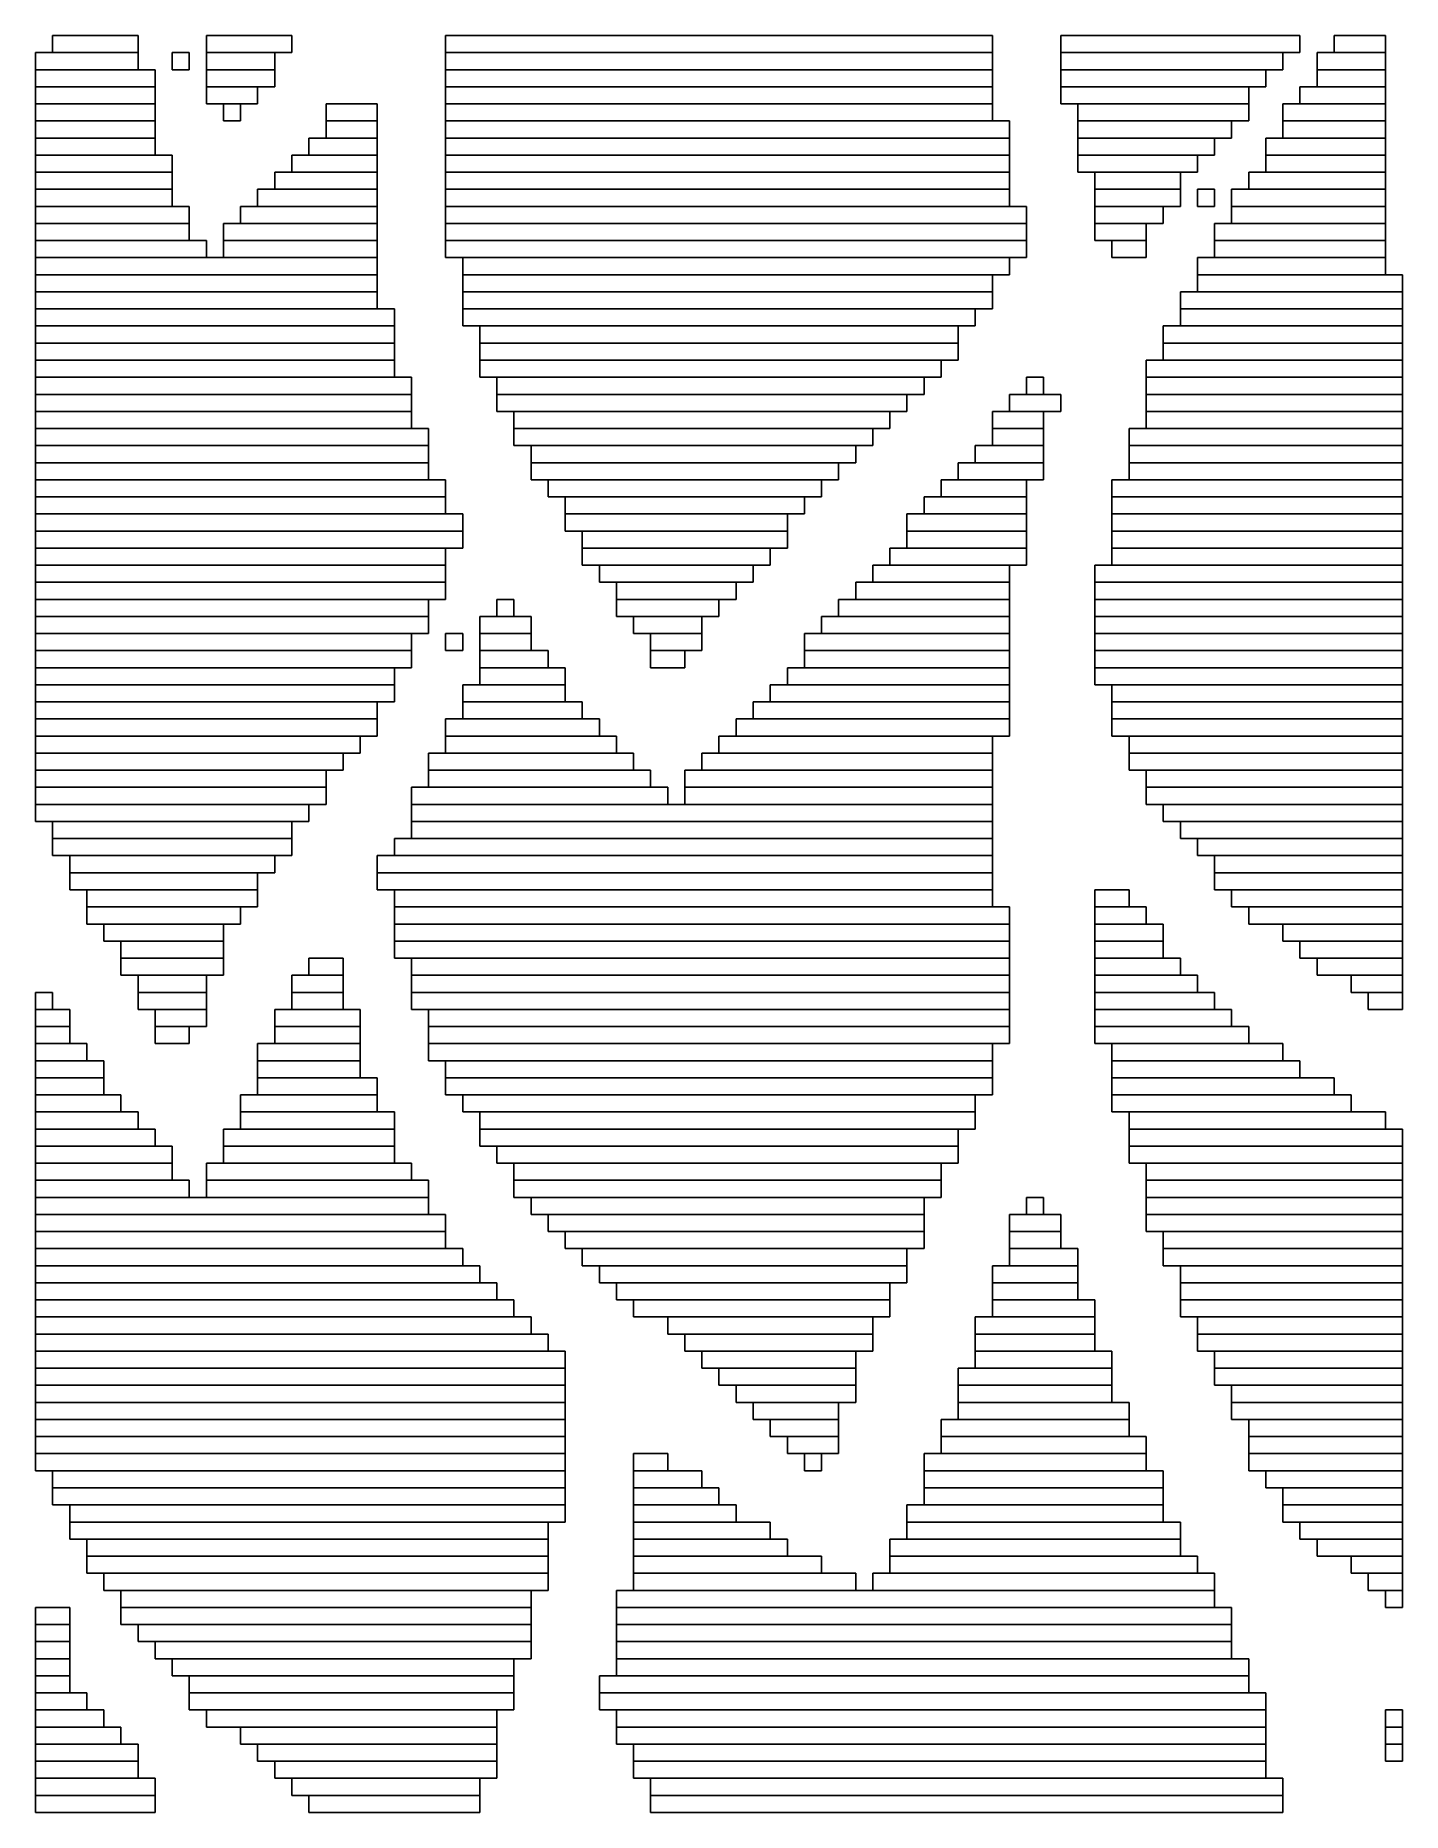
# Model space of a CAD drawing. Extents: x 472 to 552, y 460 to 564.
import ezdxf

# ---------------------------------------------------------------- set-up
doc = ezdxf.new("R2010")
doc.units = 0

msp = doc.modelspace()

# ---------------------------------------------------------------- linework, layer by layer
for p, q in [((473, 564), (478, 564)), ((473, 563), (473, 564)), ((478, 564), (478, 563)), ((482, 564), (487, 564)), ((482, 563), (482, 564)), ((487, 564), (487, 563)), ((496, 564), (528, 564)), ((496, 563), (496, 564)), ((528, 564), (528, 563)), ((532, 564), (546, 564)), ((532, 563), (532, 564)), ((546, 564), (546, 563)), ((548, 564), (551, 564)), ((548, 563), (548, 564)), ((551, 564), (551, 563)), ((472, 563), (478, 563)), ((472, 562), (472, 563)), ((478, 563), (473, 563)), ((478, 563), (478, 562)), ((480, 563), (481, 563)), ((480, 562), (480, 563)), ((481, 563), (481, 562)), ((487, 563), (482, 563)), ((482, 563), (486, 563)), ((482, 562), (482, 563)), ((486, 563), (486, 562)), ((528, 563), (496, 563)), ((496, 563), (528, 563)), ((496, 562), (496, 563)), ((528, 563), (528, 562)), ((546, 563), (532, 563)), ((532, 563), (545, 563)), ((532, 562), (532, 563)), ((545, 563), (545, 562)), ((547, 563), (551, 563)), ((547, 562), (547, 563)), ((551, 563), (548, 563)), ((551, 563), (551, 562)), ((478, 562), (472, 562)), ((472, 562), (479, 562)), ((472, 561), (472, 562)), ((479, 562), (479, 561)), ((481, 562), (480, 562)), ((486, 562), (482, 562)), ((482, 562), (486, 562)), ((482, 561), (482, 562)), ((486, 562), (486, 561)), ((528, 562), (496, 562)), ((496, 562), (528, 562)), ((496, 561), (496, 562)), ((528, 562), (528, 561)), ((545, 562), (532, 562)), ((532, 562), (544, 562)), ((532, 561), (532, 562)), ((544, 562), (544, 561)), ((551, 562), (547, 562)), ((547, 562), (551, 562)), ((547, 561), (547, 562)), ((551, 562), (551, 561)), ((479, 561), (472, 561)), ((472, 561), (479, 561)), ((472, 560), (472, 561)), ((479, 561), (479, 560)), ((486, 561), (482, 561)), ((482, 561), (485, 561)), ((482, 560), (482, 561)), ((485, 561), (485, 560)), ((528, 561), (496, 561)), ((496, 561), (528, 561)), ((496, 560), (496, 561)), ((528, 561), (528, 560)), ((544, 561), (532, 561)), ((532, 561), (543, 561)), ((532, 560), (532, 561)), ((543, 561), (543, 560)), ((546, 561), (551, 561)), ((546, 560), (546, 561)), ((551, 561), (547, 561)), ((551, 561), (551, 560)), ((479, 560), (472, 560)), ((472, 560), (479, 560)), ((472, 559), (472, 560)), ((479, 560), (479, 559)), ((485, 560), (482, 560)), ((483, 560), (484, 560)), ((483, 559), (483, 560)), ((484, 560), (484, 559)), ((489, 560), (492, 560)), ((489, 559), (489, 560)), ((492, 560), (492, 559)), ((528, 560), (496, 560)), ((496, 560), (528, 560)), ((496, 559), (496, 560)), ((528, 560), (528, 559)), ((543, 560), (532, 560)), ((533, 560), (543, 560)), ((533, 559), (533, 560)), ((543, 560), (543, 559)), ((545, 560), (551, 560)), ((545, 559), (545, 560)), ((551, 560), (546, 560)), ((551, 560), (551, 559)), ((479, 559), (472, 559)), ((472, 559), (479, 559)), ((472, 558), (472, 559)), ((479, 559), (479, 558)), ((484, 559), (483, 559)), ((492, 559), (489, 559)), ((489, 559), (492, 559)), ((489, 558), (489, 559)), ((492, 559), (492, 558)), ((528, 559), (496, 559)), ((496, 559), (529, 559)), ((496, 558), (496, 559)), ((529, 559), (529, 558)), ((543, 559), (533, 559)), ((533, 559), (542, 559)), ((533, 558), (533, 559)), ((542, 559), (542, 558)), ((551, 559), (545, 559)), ((545, 559), (551, 559)), ((545, 558), (545, 559)), ((551, 559), (551, 558)), ((479, 558), (472, 558)), ((472, 558), (479, 558)), ((472, 557), (472, 558)), ((479, 558), (479, 557)), ((488, 558), (492, 558)), ((488, 557), (488, 558)), ((492, 558), (489, 558)), ((492, 558), (492, 557)), ((529, 558), (496, 558)), ((496, 558), (529, 558)), ((496, 557), (496, 558)), ((529, 558), (529, 557)), ((542, 558), (533, 558)), ((533, 558), (541, 558)), ((533, 557), (533, 558)), ((541, 558), (541, 557)), ((544, 558), (551, 558)), ((544, 557), (544, 558)), ((551, 558), (545, 558)), ((551, 558), (551, 557)), ((479, 557), (472, 557)), ((472, 557), (480, 557)), ((472, 556), (472, 557)), ((480, 557), (480, 556)), ((487, 557), (492, 557)), ((487, 556), (487, 557)), ((492, 557), (488, 557)), ((492, 557), (492, 556)), ((529, 557), (496, 557)), ((496, 557), (529, 557)), ((496, 556), (496, 557)), ((529, 557), (529, 556)), ((541, 557), (533, 557)), ((533, 557), (540, 557)), ((533, 556), (533, 557)), ((540, 557), (540, 556)), ((551, 557), (544, 557)), ((544, 557), (551, 557)), ((544, 556), (544, 557)), ((551, 557), (551, 556)), ((480, 556), (472, 556)), ((472, 556), (480, 556)), ((472, 555), (472, 556)), ((480, 556), (480, 555)), ((486, 556), (492, 556)), ((486, 555), (486, 556)), ((492, 556), (487, 556)), ((492, 556), (492, 555)), ((529, 556), (496, 556)), ((496, 556), (529, 556)), ((496, 555), (496, 556)), ((529, 556), (529, 555)), ((540, 556), (533, 556)), ((534, 556), (539, 556)), ((534, 555), (534, 556)), ((539, 556), (539, 555)), ((543, 556), (551, 556)), ((543, 555), (543, 556)), ((551, 556), (544, 556)), ((551, 556), (551, 555)), ((480, 555), (472, 555)), ((472, 555), (480, 555)), ((472, 554), (472, 555)), ((480, 555), (480, 554)), ((485, 555), (492, 555)), ((485, 554), (485, 555)), ((492, 555), (486, 555)), ((492, 555), (492, 554)), ((529, 555), (496, 555)), ((496, 555), (529, 555)), ((496, 554), (496, 555)), ((529, 555), (529, 554)), ((539, 555), (534, 555)), ((534, 555), (539, 555)), ((534, 554), (534, 555)), ((539, 555), (539, 554)), ((540, 555), (541, 555)), ((540, 554), (540, 555)), ((541, 555), (541, 554)), ((542, 555), (551, 555)), ((542, 554), (542, 555)), ((551, 555), (543, 555)), ((551, 555), (551, 554)), ((480, 554), (472, 554)), ((472, 554), (481, 554)), ((472, 553), (472, 554)), ((481, 554), (481, 553)), ((484, 554), (492, 554)), ((484, 553), (484, 554)), ((492, 554), (485, 554)), ((492, 554), (492, 553)), ((529, 554), (496, 554)), ((496, 554), (530, 554)), ((496, 553), (496, 554)), ((530, 554), (530, 553)), ((539, 554), (534, 554)), ((534, 554), (538, 554)), ((534, 553), (534, 554)), ((538, 554), (538, 553)), ((541, 554), (540, 554)), ((551, 554), (542, 554)), ((542, 554), (551, 554)), ((542, 553), (542, 554)), ((551, 554), (551, 553)), ((481, 553), (472, 553)), ((472, 553), (481, 553)), ((472, 552), (472, 553)), ((481, 553), (481, 552)), ((483, 553), (492, 553)), ((483, 552), (483, 553)), ((492, 553), (484, 553)), ((492, 553), (492, 552)), ((530, 553), (496, 553)), ((496, 553), (530, 553)), ((496, 552), (496, 553)), ((530, 553), (530, 552)), ((538, 553), (534, 553)), ((534, 553), (537, 553)), ((534, 552), (534, 553)), ((537, 553), (537, 552)), ((541, 553), (551, 553)), ((541, 552), (541, 553)), ((551, 553), (542, 553)), ((551, 553), (551, 552)), ((481, 552), (472, 552)), ((472, 552), (482, 552)), ((472, 551), (472, 552)), ((482, 552), (482, 551)), ((492, 552), (483, 552)), ((483, 552), (492, 552)), ((483, 551), (483, 552)), ((492, 552), (492, 551)), ((530, 552), (496, 552)), ((496, 552), (530, 552)), ((496, 551), (496, 552)), ((530, 552), (530, 551)), ((537, 552), (534, 552)), ((535, 552), (537, 552)), ((535, 551), (535, 552)), ((537, 552), (537, 551)), ((551, 552), (541, 552)), ((541, 552), (551, 552)), ((541, 551), (541, 552)), ((551, 552), (551, 551)), ((482, 551), (472, 551)), ((472, 551), (492, 551)), ((472, 550), (472, 551)), ((492, 551), (483, 551)), ((492, 551), (492, 550)), ((530, 551), (496, 551)), ((497, 551), (529, 551)), ((497, 550), (497, 551)), ((529, 551), (529, 550)), ((537, 551), (535, 551)), ((540, 551), (551, 551)), ((540, 550), (540, 551)), ((551, 551), (541, 551)), ((551, 551), (551, 550)), ((492, 550), (472, 550)), ((472, 550), (492, 550)), ((472, 549), (472, 550)), ((492, 550), (492, 549)), ((529, 550), (497, 550)), ((497, 550), (528, 550)), ((497, 549), (497, 550)), ((528, 550), (528, 549)), ((551, 550), (540, 550)), ((540, 550), (552, 550)), ((540, 549), (540, 550)), ((552, 550), (552, 549)), ((492, 549), (472, 549)), ((472, 549), (492, 549)), ((472, 548), (472, 549)), ((492, 549), (492, 548)), ((528, 549), (497, 549)), ((497, 549), (528, 549)), ((497, 548), (497, 549)), ((528, 549), (528, 548)), ((539, 549), (552, 549)), ((539, 548), (539, 549)), ((552, 549), (540, 549)), ((552, 549), (552, 548)), ((492, 548), (472, 548)), ((472, 548), (493, 548)), ((472, 547), (472, 548)), ((493, 548), (493, 547)), ((528, 548), (497, 548)), ((497, 548), (527, 548)), ((497, 547), (497, 548)), ((527, 548), (527, 547)), ((552, 548), (539, 548)), ((539, 548), (552, 548)), ((539, 547), (539, 548)), ((552, 548), (552, 547)), ((493, 547), (472, 547)), ((472, 547), (493, 547)), ((472, 546), (472, 547)), ((493, 546), (472, 546)), ((472, 546), (493, 546)), ((472, 545), (472, 546)), ((493, 547), (493, 546)), ((493, 546), (493, 545)), ((527, 547), (497, 547)), ((498, 547), (526, 547)), ((498, 546), (498, 547)), ((526, 546), (498, 546)), ((498, 546), (526, 546)), ((498, 545), (498, 546)), ((526, 547), (526, 546)), ((526, 546), (526, 545)), ((538, 547), (552, 547)), ((538, 546), (538, 547)), ((552, 546), (538, 546)), ((538, 546), (552, 546)), ((538, 545), (538, 546)), ((552, 547), (539, 547)), ((552, 547), (552, 546)), ((552, 546), (552, 545)), ((493, 545), (472, 545)), ((472, 545), (493, 545)), ((472, 544), (472, 545)), ((493, 545), (493, 544)), ((526, 545), (498, 545)), ((498, 545), (525, 545)), ((498, 544), (498, 545)), ((525, 545), (525, 544)), ((537, 545), (552, 545)), ((537, 544), (537, 545)), ((552, 545), (538, 545)), ((552, 545), (552, 544)), ((493, 544), (472, 544)), ((472, 544), (494, 544)), ((472, 543), (472, 544)), ((494, 544), (494, 543)), ((525, 544), (498, 544)), ((499, 544), (524, 544)), ((499, 543), (499, 544)), ((524, 544), (524, 543)), ((530, 544), (531, 544)), ((530, 543), (530, 544)), ((531, 544), (531, 543)), ((552, 544), (537, 544)), ((537, 544), (552, 544)), ((537, 543), (537, 544)), ((552, 544), (552, 543)), ((494, 543), (472, 543)), ((472, 543), (494, 543)), ((472, 542), (472, 543)), ((494, 543), (494, 542)), ((524, 543), (499, 543)), ((499, 543), (523, 543)), ((499, 542), (499, 543)), ((523, 543), (523, 542)), ((529, 543), (532, 543)), ((529, 542), (529, 543)), ((531, 543), (530, 543)), ((532, 543), (532, 542)), ((552, 543), (537, 543)), ((537, 543), (552, 543)), ((537, 542), (537, 543)), ((552, 543), (552, 542)), ((494, 542), (472, 542)), ((472, 542), (494, 542)), ((472, 541), (472, 542)), ((494, 542), (494, 541)), ((523, 542), (499, 542)), ((500, 542), (522, 542)), ((500, 541), (500, 542)), ((522, 542), (522, 541)), ((528, 542), (531, 542)), ((528, 541), (528, 542)), ((532, 542), (529, 542)), ((531, 542), (531, 541)), ((552, 542), (537, 542)), ((537, 542), (552, 542)), ((537, 541), (537, 542)), ((552, 542), (552, 541)), ((494, 541), (472, 541)), ((472, 541), (495, 541)), ((472, 540), (472, 541)), ((495, 541), (495, 540)), ((522, 541), (500, 541)), ((500, 541), (521, 541)), ((500, 540), (500, 541)), ((521, 541), (521, 540)), ((531, 541), (528, 541)), ((528, 541), (531, 541)), ((528, 540), (528, 541)), ((531, 541), (531, 540)), ((536, 541), (552, 541)), ((536, 540), (536, 541)), ((552, 541), (537, 541)), ((552, 541), (552, 540)), ((495, 540), (472, 540)), ((472, 540), (495, 540)), ((472, 539), (472, 540)), ((495, 540), (495, 539)), ((521, 540), (500, 540)), ((501, 540), (520, 540)), ((501, 539), (501, 540)), ((520, 540), (520, 539)), ((527, 540), (531, 540)), ((527, 539), (527, 540)), ((531, 540), (528, 540)), ((531, 540), (531, 539)), ((552, 540), (536, 540)), ((536, 540), (552, 540)), ((536, 539), (536, 540)), ((552, 540), (552, 539)), ((495, 539), (472, 539)), ((472, 539), (495, 539)), ((472, 538), (472, 539)), ((495, 539), (495, 538)), ((520, 539), (501, 539)), ((501, 539), (519, 539)), ((501, 538), (501, 539)), ((519, 539), (519, 538)), ((526, 539), (531, 539)), ((526, 538), (526, 539)), ((531, 539), (527, 539)), ((531, 539), (531, 538)), ((552, 539), (536, 539)), ((536, 539), (552, 539)), ((536, 538), (536, 539)), ((552, 539), (552, 538)), ((495, 538), (472, 538)), ((472, 538), (496, 538)), ((472, 537), (472, 538)), ((496, 538), (496, 537)), ((519, 538), (501, 538)), ((502, 538), (518, 538)), ((502, 537), (502, 538)), ((518, 538), (518, 537)), ((525, 538), (530, 538)), ((525, 537), (525, 538)), ((531, 538), (526, 538)), ((530, 538), (530, 537)), ((535, 538), (552, 538)), ((535, 537), (535, 538)), ((552, 538), (536, 538)), ((552, 538), (552, 537)), ((496, 537), (472, 537)), ((472, 537), (496, 537)), ((472, 536), (472, 537)), ((496, 537), (496, 536)), ((518, 537), (502, 537)), ((503, 537), (517, 537)), ((503, 536), (503, 537)), ((517, 537), (517, 536)), ((524, 537), (530, 537)), ((524, 536), (524, 537)), ((530, 537), (525, 537)), ((530, 537), (530, 536)), ((552, 537), (535, 537)), ((535, 537), (552, 537)), ((535, 536), (535, 537)), ((552, 537), (552, 536)), ((496, 536), (472, 536)), ((472, 536), (497, 536)), ((472, 535), (472, 536)), ((497, 536), (497, 535)), ((517, 536), (503, 536)), ((503, 536), (516, 536)), ((503, 535), (503, 536)), ((516, 536), (516, 535)), ((523, 536), (530, 536)), ((523, 535), (523, 536)), ((530, 536), (524, 536)), ((530, 536), (530, 535)), ((552, 536), (535, 536)), ((535, 536), (552, 536)), ((535, 535), (535, 536)), ((552, 536), (552, 535)), ((497, 535), (472, 535)), ((472, 535), (497, 535)), ((472, 534), (472, 535)), ((497, 535), (497, 534)), ((516, 535), (503, 535)), ((504, 535), (516, 535)), ((504, 534), (504, 535)), ((516, 535), (516, 534)), ((530, 535), (523, 535)), ((523, 535), (530, 535)), ((523, 534), (523, 535)), ((530, 535), (530, 534)), ((552, 535), (535, 535)), ((535, 535), (552, 535)), ((535, 534), (535, 535)), ((552, 535), (552, 534)), ((497, 534), (472, 534)), ((472, 534), (496, 534)), ((472, 533), (472, 534)), ((496, 534), (496, 533)), ((516, 534), (504, 534)), ((504, 534), (515, 534)), ((504, 533), (504, 534)), ((515, 534), (515, 533)), ((522, 534), (530, 534)), ((522, 533), (522, 534)), ((530, 534), (523, 534)), ((530, 534), (530, 533)), ((552, 534), (535, 534)), ((535, 534), (552, 534)), ((535, 533), (535, 534)), ((552, 534), (552, 533)), ((496, 533), (472, 533)), ((472, 533), (496, 533)), ((472, 532), (472, 533)), ((496, 533), (496, 532)), ((515, 533), (504, 533)), ((505, 533), (514, 533)), ((505, 532), (505, 533)), ((514, 533), (514, 532)), ((521, 533), (529, 533)), ((521, 532), (521, 533)), ((530, 533), (522, 533)), ((529, 533), (529, 532)), ((534, 533), (552, 533)), ((534, 532), (534, 533)), ((552, 533), (535, 533)), ((552, 533), (552, 532)), ((496, 532), (472, 532)), ((472, 532), (496, 532)), ((472, 531), (472, 532)), ((496, 532), (496, 531)), ((514, 532), (505, 532)), ((506, 532), (513, 532)), ((506, 531), (506, 532)), ((513, 532), (513, 531)), ((520, 532), (529, 532)), ((520, 531), (520, 532)), ((529, 532), (521, 532)), ((529, 532), (529, 531)), ((552, 532), (534, 532)), ((534, 532), (552, 532)), ((534, 531), (534, 532)), ((552, 532), (552, 531)), ((496, 531), (472, 531)), ((472, 531), (495, 531)), ((472, 530), (472, 531)), ((495, 531), (495, 530)), ((499, 531), (500, 531)), ((499, 530), (499, 531)), ((500, 531), (500, 530)), ((513, 531), (506, 531)), ((506, 531), (512, 531)), ((506, 530), (506, 531)), ((512, 531), (512, 530)), ((519, 531), (529, 531)), ((519, 530), (519, 531)), ((529, 531), (520, 531)), ((529, 531), (529, 530)), ((552, 531), (534, 531)), ((534, 531), (552, 531)), ((534, 530), (534, 531)), ((552, 531), (552, 530)), ((495, 530), (472, 530)), ((472, 530), (495, 530)), ((472, 529), (472, 530)), ((495, 530), (495, 529)), ((498, 530), (501, 530)), ((498, 529), (498, 530)), ((500, 530), (499, 530)), ((501, 530), (501, 529)), ((512, 530), (506, 530)), ((507, 530), (511, 530)), ((507, 529), (507, 530)), ((511, 530), (511, 529)), ((518, 530), (529, 530)), ((518, 529), (518, 530)), ((529, 530), (519, 530)), ((529, 530), (529, 529)), ((552, 530), (534, 530)), ((534, 530), (552, 530)), ((534, 529), (534, 530)), ((552, 530), (552, 529)), ((495, 529), (472, 529)), ((472, 529), (494, 529)), ((472, 528), (472, 529)), ((494, 529), (494, 528)), ((496, 529), (497, 529)), ((496, 528), (496, 529)), ((497, 529), (497, 528)), ((501, 529), (498, 529)), ((498, 529), (501, 529)), ((498, 528), (498, 529)), ((501, 529), (501, 528)), ((511, 529), (507, 529)), ((508, 529), (511, 529)), ((508, 528), (508, 529)), ((511, 529), (511, 528)), ((517, 529), (529, 529)), ((517, 528), (517, 529)), ((529, 529), (518, 529)), ((529, 529), (529, 528)), ((552, 529), (534, 529)), ((534, 529), (552, 529)), ((534, 528), (534, 529)), ((552, 529), (552, 528)), ((494, 528), (472, 528)), ((472, 528), (494, 528)), ((472, 527), (472, 528)), ((494, 528), (494, 527)), ((497, 528), (496, 528)), ((501, 528), (498, 528)), ((498, 528), (502, 528)), ((498, 527), (498, 528)), ((502, 528), (502, 527)), ((511, 528), (508, 528)), ((508, 528), (510, 528)), ((508, 527), (508, 528)), ((510, 528), (510, 527)), ((529, 528), (517, 528)), ((517, 528), (529, 528)), ((517, 527), (517, 528)), ((529, 528), (529, 527)), ((552, 528), (534, 528)), ((534, 528), (552, 528)), ((534, 527), (534, 528)), ((552, 528), (552, 527)), ((494, 527), (472, 527)), ((472, 527), (493, 527)), ((472, 526), (472, 527)), ((493, 527), (493, 526)), ((502, 527), (498, 527)), ((498, 527), (503, 527)), ((498, 526), (498, 527)), ((503, 527), (503, 526)), ((510, 527), (508, 527)), ((516, 527), (529, 527)), ((516, 526), (516, 527)), ((529, 527), (517, 527)), ((529, 527), (529, 526)), ((552, 527), (534, 527)), ((534, 527), (552, 527)), ((534, 526), (534, 527)), ((552, 527), (552, 526)), ((493, 526), (472, 526)), ((472, 526), (493, 526)), ((472, 525), (472, 526)), ((493, 526), (493, 525)), ((497, 526), (503, 526)), ((497, 525), (497, 526)), ((503, 526), (498, 526)), ((503, 526), (503, 525)), ((515, 526), (529, 526)), ((515, 525), (515, 526)), ((529, 526), (516, 526)), ((529, 526), (529, 525)), ((552, 526), (534, 526)), ((535, 526), (552, 526)), ((535, 525), (535, 526)), ((552, 526), (552, 525)), ((493, 525), (472, 525)), ((472, 525), (492, 525)), ((472, 524), (472, 525)), ((492, 525), (492, 524)), ((503, 525), (497, 525)), ((497, 525), (504, 525)), ((497, 524), (497, 525)), ((504, 525), (504, 524)), ((514, 525), (529, 525)), ((514, 524), (514, 525)), ((529, 525), (515, 525)), ((529, 525), (529, 524)), ((552, 525), (535, 525)), ((535, 525), (552, 525)), ((535, 524), (535, 525)), ((552, 525), (552, 524)), ((492, 524), (472, 524)), ((472, 524), (492, 524)), ((472, 523), (472, 524)), ((492, 524), (492, 523)), ((496, 524), (505, 524)), ((496, 523), (496, 524)), ((504, 524), (497, 524)), ((505, 524), (505, 523)), ((513, 524), (529, 524)), ((513, 523), (513, 524)), ((529, 524), (514, 524)), ((529, 524), (529, 523)), ((552, 524), (535, 524)), ((535, 524), (552, 524)), ((535, 523), (535, 524)), ((552, 524), (552, 523)), ((492, 523), (472, 523)), ((472, 523), (491, 523)), ((472, 522), (472, 523)), ((491, 523), (491, 522)), ((505, 523), (496, 523)), ((496, 523), (506, 523)), ((496, 522), (496, 523)), ((506, 523), (506, 522)), ((512, 523), (528, 523)), ((512, 522), (512, 523)), ((529, 523), (513, 523)), ((528, 523), (528, 522)), ((552, 523), (535, 523)), ((536, 523), (552, 523)), ((536, 522), (536, 523)), ((552, 523), (552, 522)), ((491, 522), (472, 522)), ((472, 522), (490, 522)), ((472, 521), (472, 522)), ((490, 522), (490, 521)), ((495, 522), (507, 522)), ((495, 521), (495, 522)), ((506, 522), (496, 522)), ((507, 522), (507, 521)), ((511, 522), (528, 522)), ((511, 521), (511, 522)), ((528, 522), (512, 522)), ((528, 522), (528, 521)), ((552, 522), (536, 522)), ((536, 522), (552, 522)), ((536, 521), (536, 522)), ((552, 522), (552, 521)), ((490, 521), (472, 521)), ((472, 521), (489, 521)), ((472, 520), (472, 521)), ((489, 520), (472, 520)), ((472, 520), (489, 520)), ((472, 519), (472, 520)), ((489, 521), (489, 520)), ((489, 520), (489, 519)), ((494, 520), (509, 520)), ((494, 519), (494, 520)), ((507, 521), (495, 521)), ((495, 521), (508, 521)), ((495, 520), (495, 521)), ((508, 520), (495, 520)), ((508, 521), (508, 520)), ((509, 520), (509, 519)), ((510, 521), (528, 521)), ((510, 520), (510, 521)), ((528, 520), (510, 520)), ((510, 520), (528, 520)), ((510, 519), (510, 520)), ((528, 521), (511, 521)), ((528, 521), (528, 520)), ((528, 520), (528, 519)), ((552, 521), (536, 521)), ((537, 521), (552, 521)), ((537, 520), (537, 521)), ((552, 520), (537, 520)), ((537, 520), (552, 520)), ((537, 519), (537, 520)), ((552, 521), (552, 520)), ((552, 520), (552, 519)), ((489, 519), (472, 519)), ((472, 519), (488, 519)), ((472, 518), (472, 519)), ((488, 519), (488, 518)), ((509, 519), (494, 519)), ((494, 519), (528, 519)), ((494, 518), (494, 519)), ((528, 519), (510, 519)), ((528, 519), (528, 518)), ((552, 519), (537, 519)), ((538, 519), (552, 519)), ((538, 518), (538, 519)), ((552, 519), (552, 518)), ((488, 518), (472, 518)), ((473, 518), (487, 518)), ((473, 517), (473, 518)), ((487, 518), (487, 517)), ((528, 518), (494, 518)), ((494, 518), (528, 518)), ((494, 517), (494, 518)), ((528, 518), (528, 517)), ((552, 518), (538, 518)), ((539, 518), (552, 518)), ((539, 517), (539, 518)), ((552, 518), (552, 517)), ((487, 517), (473, 517)), ((473, 517), (487, 517)), ((473, 516), (473, 517)), ((487, 517), (487, 516)), ((493, 517), (528, 517)), ((493, 516), (493, 517)), ((528, 517), (494, 517)), ((528, 517), (528, 516)), ((552, 517), (539, 517)), ((540, 517), (552, 517)), ((540, 516), (540, 517)), ((552, 517), (552, 516)), ((487, 516), (473, 516)), ((474, 516), (486, 516)), ((474, 515), (474, 516)), ((486, 516), (486, 515)), ((492, 516), (528, 516)), ((492, 515), (492, 516)), ((528, 516), (493, 516)), ((528, 516), (528, 515)), ((552, 516), (540, 516)), ((541, 516), (552, 516)), ((541, 515), (541, 516)), ((552, 516), (552, 515)), ((486, 515), (474, 515)), ((474, 515), (485, 515)), ((474, 514), (474, 515)), ((485, 515), (485, 514)), ((528, 515), (492, 515)), ((492, 515), (528, 515)), ((492, 514), (492, 515)), ((528, 515), (528, 514)), ((552, 515), (541, 515)), ((541, 515), (552, 515)), ((541, 514), (541, 515)), ((552, 515), (552, 514)), ((485, 514), (474, 514)), ((475, 514), (485, 514)), ((475, 513), (475, 514)), ((485, 514), (485, 513)), ((528, 514), (492, 514)), ((493, 514), (528, 514)), ((493, 513), (493, 514)), ((528, 514), (528, 513)), ((534, 514), (536, 514)), ((534, 513), (534, 514)), ((536, 514), (536, 513)), ((552, 514), (541, 514)), ((542, 514), (552, 514)), ((542, 513), (542, 514)), ((552, 514), (552, 513)), ((485, 513), (475, 513)), ((475, 513), (484, 513)), ((475, 512), (475, 513)), ((484, 513), (484, 512)), ((528, 513), (493, 513)), ((493, 513), (529, 513)), ((493, 512), (493, 513)), ((529, 513), (529, 512)), ((536, 513), (534, 513)), ((534, 513), (537, 513)), ((534, 512), (534, 513)), ((537, 513), (537, 512)), ((552, 513), (542, 513)), ((543, 513), (552, 513)), ((543, 512), (543, 513)), ((552, 513), (552, 512)), ((484, 512), (475, 512)), ((476, 512), (483, 512)), ((476, 511), (476, 512)), ((483, 512), (483, 511)), ((529, 512), (493, 512)), ((493, 512), (529, 512)), ((493, 511), (493, 512)), ((529, 512), (529, 511)), ((537, 512), (534, 512)), ((534, 512), (538, 512)), ((534, 511), (534, 512)), ((538, 512), (538, 511)), ((552, 512), (543, 512)), ((545, 512), (552, 512)), ((545, 511), (545, 512)), ((552, 512), (552, 511)), ((483, 511), (476, 511)), ((477, 511), (483, 511)), ((477, 510), (477, 511)), ((483, 511), (483, 510)), ((529, 511), (493, 511)), ((493, 511), (529, 511)), ((493, 510), (493, 511)), ((529, 511), (529, 510)), ((538, 511), (534, 511)), ((534, 511), (538, 511)), ((534, 510), (534, 511)), ((538, 511), (538, 510)), ((552, 511), (545, 511)), ((546, 511), (552, 511)), ((546, 510), (546, 511)), ((552, 511), (552, 510)), ((483, 510), (477, 510)), ((477, 510), (483, 510)), ((477, 509), (477, 510)), ((483, 510), (483, 509)), ((488, 510), (490, 510)), ((488, 509), (488, 510)), ((490, 510), (490, 509)), ((529, 510), (493, 510)), ((494, 510), (529, 510)), ((494, 509), (494, 510)), ((529, 510), (529, 509)), ((538, 510), (534, 510)), ((534, 510), (539, 510)), ((534, 509), (534, 510)), ((539, 510), (539, 509)), ((552, 510), (546, 510)), ((547, 510), (552, 510)), ((547, 509), (547, 510)), ((552, 510), (552, 509)), ((483, 509), (477, 509)), ((478, 509), (482, 509)), ((478, 508), (478, 509)), ((482, 509), (482, 508)), ((487, 509), (490, 509)), ((487, 508), (487, 509)), ((490, 509), (488, 509)), ((490, 509), (490, 508)), ((529, 509), (494, 509)), ((494, 509), (529, 509)), ((494, 508), (494, 509)), ((529, 509), (529, 508)), ((539, 509), (534, 509)), ((534, 509), (540, 509)), ((534, 508), (534, 509)), ((540, 509), (540, 508)), ((552, 509), (547, 509)), ((549, 509), (552, 509)), ((549, 508), (549, 509)), ((552, 509), (552, 508)), ((472, 508), (473, 508)), ((472, 507), (472, 508)), ((473, 508), (473, 507)), ((482, 508), (478, 508)), ((478, 508), (482, 508)), ((478, 507), (478, 508)), ((482, 508), (482, 507)), ((490, 508), (487, 508)), ((487, 508), (490, 508)), ((487, 507), (487, 508)), ((490, 508), (490, 507)), ((529, 508), (494, 508)), ((494, 508), (529, 508)), ((494, 507), (494, 508)), ((529, 508), (529, 507)), ((540, 508), (534, 508)), ((534, 508), (541, 508)), ((534, 507), (534, 508)), ((541, 508), (541, 507)), ((552, 508), (549, 508)), ((550, 508), (552, 508)), ((550, 507), (550, 508)), ((552, 508), (552, 507)), ((473, 507), (472, 507)), ((472, 507), (474, 507)), ((472, 506), (472, 507)), ((474, 507), (474, 506)), ((482, 507), (478, 507)), ((479, 507), (482, 507)), ((479, 506), (479, 507)), ((482, 507), (482, 506)), ((486, 507), (491, 507)), ((486, 506), (486, 507)), ((490, 507), (487, 507)), ((491, 507), (491, 506)), ((529, 507), (494, 507)), ((495, 507), (529, 507)), ((495, 506), (495, 507)), ((529, 507), (529, 506)), ((541, 507), (534, 507)), ((534, 507), (542, 507)), ((534, 506), (534, 507)), ((542, 507), (542, 506)), ((552, 507), (550, 507)), ((474, 506), (472, 506)), ((472, 506), (474, 506)), ((472, 505), (472, 506)), ((474, 506), (474, 505)), ((482, 506), (479, 506)), ((479, 506), (481, 506)), ((479, 505), (479, 506)), ((481, 506), (481, 505)), ((491, 506), (486, 506)), ((486, 506), (491, 506)), ((486, 505), (486, 506)), ((491, 506), (491, 505)), ((529, 506), (495, 506)), ((495, 506), (529, 506)), ((495, 505), (495, 506)), ((529, 506), (529, 505)), ((542, 506), (534, 506)), ((534, 506), (543, 506)), ((534, 505), (534, 506)), ((543, 506), (543, 505)), ((474, 505), (472, 505)), ((472, 505), (475, 505)), ((472, 504), (472, 505)), ((475, 505), (475, 504)), ((481, 505), (479, 505)), ((485, 505), (491, 505)), ((485, 504), (485, 505)), ((491, 505), (486, 505)), ((491, 505), (491, 504)), ((529, 505), (495, 505)), ((495, 505), (528, 505)), ((495, 504), (495, 505)), ((528, 505), (528, 504)), ((543, 505), (534, 505)), ((535, 505), (545, 505)), ((535, 504), (535, 505)), ((545, 505), (545, 504)), ((475, 504), (472, 504)), ((472, 504), (476, 504)), ((472, 503), (472, 504)), ((476, 504), (476, 503)), ((491, 504), (485, 504)), ((485, 504), (491, 504)), ((485, 503), (485, 504)), ((491, 504), (491, 503)), ((528, 504), (495, 504)), ((496, 504), (528, 504)), ((496, 503), (496, 504)), ((528, 504), (528, 503)), ((545, 504), (535, 504)), ((535, 504), (546, 504)), ((535, 503), (535, 504)), ((546, 504), (546, 503)), ((476, 503), (472, 503)), ((472, 503), (476, 503)), ((472, 502), (472, 503)), ((476, 503), (476, 502)), ((491, 503), (485, 503)), ((485, 503), (492, 503)), ((485, 502), (485, 503)), ((492, 503), (492, 502)), ((528, 503), (496, 503)), ((496, 503), (528, 503)), ((496, 502), (496, 503)), ((528, 503), (528, 502)), ((546, 503), (535, 503)), ((535, 503), (548, 503)), ((535, 502), (535, 503)), ((548, 503), (548, 502)), ((476, 502), (472, 502)), ((472, 502), (477, 502)), ((472, 501), (472, 502)), ((477, 502), (477, 501)), ((484, 502), (492, 502)), ((484, 501), (484, 502)), ((492, 502), (485, 502)), ((492, 502), (492, 501)), ((528, 502), (496, 502)), ((497, 502), (527, 502)), ((497, 501), (497, 502)), ((527, 502), (527, 501)), ((548, 502), (535, 502)), ((535, 502), (549, 502)), ((535, 501), (535, 502)), ((549, 502), (549, 501)), ((477, 501), (472, 501)), ((472, 501), (478, 501)), ((472, 500), (472, 501)), ((478, 501), (478, 500)), ((492, 501), (484, 501)), ((484, 501), (493, 501)), ((484, 500), (484, 501)), ((493, 501), (493, 500)), ((527, 501), (497, 501)), ((498, 501), (527, 501)), ((498, 500), (498, 501)), ((527, 501), (527, 500)), ((549, 501), (535, 501)), ((536, 501), (551, 501)), ((536, 500), (536, 501)), ((551, 501), (551, 500)), ((478, 500), (472, 500)), ((472, 500), (479, 500)), ((472, 499), (472, 500)), ((479, 500), (479, 499)), ((483, 500), (493, 500)), ((483, 499), (483, 500)), ((493, 500), (484, 500)), ((493, 500), (493, 499)), ((527, 500), (498, 500)), ((498, 500), (526, 500)), ((498, 499), (498, 500)), ((526, 500), (526, 499)), ((551, 500), (536, 500)), ((536, 500), (552, 500)), ((536, 499), (536, 500)), ((552, 500), (552, 499)), ((479, 499), (472, 499)), ((472, 499), (480, 499)), ((472, 498), (472, 499)), ((480, 499), (480, 498)), ((493, 499), (483, 499)), ((483, 499), (493, 499)), ((483, 498), (483, 499)), ((493, 499), (493, 498)), ((526, 499), (498, 499)), ((499, 499), (526, 499)), ((499, 498), (499, 499)), ((526, 499), (526, 498)), ((552, 499), (536, 499)), ((536, 499), (552, 499)), ((536, 498), (536, 499)), ((552, 499), (552, 498)), ((480, 498), (472, 498)), ((472, 498), (480, 498)), ((472, 497), (472, 498)), ((480, 498), (480, 497)), ((482, 498), (494, 498)), ((482, 497), (482, 498)), ((493, 498), (483, 498)), ((494, 498), (494, 497)), ((526, 498), (499, 498)), ((500, 498), (525, 498)), ((500, 497), (500, 498)), ((525, 498), (525, 497)), ((552, 498), (536, 498)), ((537, 498), (552, 498)), ((537, 497), (537, 498)), ((552, 498), (552, 497)), ((480, 497), (472, 497)), ((472, 497), (481, 497)), ((472, 496), (472, 497)), ((481, 497), (481, 496)), ((494, 497), (482, 497)), ((482, 497), (495, 497)), ((482, 496), (482, 497)), ((495, 497), (495, 496)), ((525, 497), (500, 497)), ((500, 497), (525, 497)), ((500, 496), (500, 497)), ((525, 497), (525, 496)), ((552, 497), (537, 497)), ((537, 497), (552, 497)), ((537, 496), (537, 497)), ((552, 497), (552, 496)), ((481, 496), (472, 496)), ((472, 496), (495, 496)), ((472, 495), (472, 496)), ((495, 496), (482, 496)), ((495, 496), (495, 495)), ((525, 496), (500, 496)), ((501, 496), (524, 496)), ((501, 495), (501, 496)), ((524, 496), (524, 495)), ((530, 496), (531, 496)), ((530, 495), (530, 496)), ((531, 496), (531, 495)), ((552, 496), (537, 496)), ((537, 496), (552, 496)), ((537, 495), (537, 496)), ((552, 496), (552, 495)), ((495, 495), (472, 495)), ((472, 495), (496, 495)), ((472, 494), (472, 495)), ((496, 494), (472, 494)), ((472, 494), (496, 494)), ((472, 493), (472, 494)), ((496, 495), (496, 494)), ((496, 494), (496, 493)), ((524, 495), (501, 495)), ((502, 495), (524, 495)), ((502, 494), (502, 495)), ((524, 494), (502, 494)), ((503, 494), (524, 494)), ((503, 493), (503, 494)), ((524, 495), (524, 494)), ((524, 494), (524, 493)), ((529, 495), (532, 495)), ((529, 494), (529, 495)), ((532, 494), (529, 494)), ((529, 494), (532, 494)), ((529, 493), (529, 494)), ((531, 495), (530, 495)), ((532, 495), (532, 494)), ((532, 494), (532, 493)), ((552, 495), (537, 495)), ((537, 495), (552, 495)), ((537, 494), (537, 495)), ((552, 494), (537, 494)), ((538, 494), (552, 494)), ((538, 493), (538, 494)), ((552, 495), (552, 494)), ((552, 494), (552, 493)), ((496, 493), (472, 493)), ((472, 493), (497, 493)), ((472, 492), (472, 493)), ((497, 493), (497, 492)), ((524, 493), (503, 493)), ((504, 493), (523, 493)), ((504, 492), (504, 493)), ((523, 493), (523, 492)), ((532, 493), (529, 493)), ((529, 493), (533, 493)), ((529, 492), (529, 493)), ((533, 493), (533, 492)), ((552, 493), (538, 493)), ((538, 493), (552, 493)), ((538, 492), (538, 493)), ((552, 493), (552, 492)), ((497, 492), (472, 492)), ((472, 492), (498, 492)), ((472, 491), (472, 492)), ((498, 492), (498, 491)), ((523, 492), (504, 492)), ((505, 492), (523, 492)), ((505, 491), (505, 492)), ((523, 492), (523, 491)), ((528, 492), (533, 492)), ((528, 491), (528, 492)), ((533, 492), (529, 492)), ((533, 492), (533, 491)), ((552, 492), (538, 492)), ((539, 492), (552, 492)), ((539, 491), (539, 492)), ((552, 492), (552, 491)), ((498, 491), (472, 491)), ((472, 491), (499, 491)), ((472, 490), (472, 491)), ((499, 491), (499, 490)), ((523, 491), (505, 491)), ((506, 491), (522, 491)), ((506, 490), (506, 491)), ((522, 491), (522, 490)), ((533, 491), (528, 491)), ((528, 491), (533, 491)), ((528, 490), (528, 491)), ((533, 491), (533, 490)), ((552, 491), (539, 491)), ((539, 491), (552, 491)), ((539, 490), (539, 491)), ((552, 491), (552, 490)), ((499, 490), (472, 490)), ((472, 490), (500, 490)), ((472, 489), (472, 490)), ((500, 490), (500, 489)), ((522, 490), (506, 490)), ((507, 490), (522, 490)), ((507, 489), (507, 490)), ((522, 490), (522, 489)), ((533, 490), (528, 490)), ((528, 490), (534, 490)), ((528, 489), (528, 490)), ((534, 490), (534, 489)), ((552, 490), (539, 490)), ((539, 490), (552, 490)), ((539, 489), (539, 490)), ((552, 490), (552, 489)), ((500, 489), (472, 489)), ((472, 489), (501, 489)), ((472, 488), (472, 489)), ((501, 489), (501, 488)), ((522, 489), (507, 489)), ((509, 489), (521, 489)), ((509, 488), (509, 489)), ((521, 489), (521, 488)), ((527, 489), (534, 489)), ((527, 488), (527, 489)), ((534, 489), (528, 489)), ((534, 489), (534, 488)), ((552, 489), (539, 489)), ((540, 489), (552, 489)), ((540, 488), (540, 489)), ((552, 489), (552, 488)), ((501, 488), (472, 488)), ((472, 488), (502, 488)), ((472, 487), (472, 488)), ((502, 488), (502, 487)), ((521, 488), (509, 488)), ((510, 488), (521, 488)), ((510, 487), (510, 488)), ((521, 488), (521, 487)), ((534, 488), (527, 488)), ((527, 488), (534, 488)), ((527, 487), (527, 488)), ((534, 488), (534, 487)), ((552, 488), (540, 488)), ((540, 488), (552, 488)), ((540, 487), (540, 488)), ((552, 488), (552, 487)), ((502, 487), (472, 487)), ((472, 487), (503, 487)), ((472, 486), (472, 487)), ((503, 487), (503, 486)), ((521, 487), (510, 487)), ((511, 487), (520, 487)), ((511, 486), (511, 487)), ((520, 487), (520, 486)), ((534, 487), (527, 487)), ((527, 487), (535, 487)), ((527, 486), (527, 487)), ((535, 487), (535, 486)), ((552, 487), (540, 487)), ((541, 487), (552, 487)), ((541, 486), (541, 487)), ((552, 487), (552, 486)), ((503, 486), (472, 486)), ((472, 486), (503, 486)), ((472, 485), (472, 486)), ((503, 486), (503, 485)), ((520, 486), (511, 486)), ((512, 486), (520, 486)), ((512, 485), (512, 486)), ((520, 486), (520, 485)), ((526, 486), (535, 486)), ((526, 485), (526, 486)), ((535, 486), (527, 486)), ((535, 486), (535, 485)), ((552, 486), (541, 486)), ((541, 486), (552, 486)), ((541, 485), (541, 486)), ((552, 486), (552, 485)), ((503, 485), (472, 485)), ((472, 485), (503, 485)), ((472, 484), (472, 485)), ((503, 485), (503, 484)), ((520, 485), (512, 485)), ((513, 485), (520, 485)), ((513, 484), (513, 485)), ((520, 485), (520, 484)), ((535, 485), (526, 485)), ((526, 485), (535, 485)), ((526, 484), (526, 485)), ((535, 485), (535, 484)), ((552, 485), (541, 485)), ((542, 485), (552, 485)), ((542, 484), (542, 485)), ((552, 485), (552, 484)), ((503, 484), (472, 484)), ((472, 484), (503, 484)), ((472, 483), (472, 484)), ((503, 484), (503, 483)), ((520, 484), (513, 484)), ((514, 484), (519, 484)), ((514, 483), (514, 484)), ((519, 484), (519, 483)), ((535, 484), (526, 484)), ((526, 484), (536, 484)), ((526, 483), (526, 484)), ((536, 484), (536, 483)), ((552, 484), (542, 484)), ((542, 484), (552, 484)), ((542, 483), (542, 484)), ((552, 484), (552, 483)), ((503, 483), (472, 483)), ((472, 483), (503, 483)), ((472, 482), (472, 483)), ((503, 483), (503, 482)), ((519, 483), (514, 483)), ((515, 483), (519, 483)), ((515, 482), (515, 483)), ((519, 483), (519, 482)), ((525, 483), (536, 483)), ((525, 482), (525, 483)), ((536, 483), (526, 483)), ((536, 483), (536, 482)), ((552, 483), (542, 483)), ((543, 483), (552, 483)), ((543, 482), (543, 483)), ((552, 483), (552, 482)), ((503, 482), (472, 482)), ((472, 482), (503, 482)), ((472, 481), (472, 482)), ((503, 482), (503, 481)), ((519, 482), (515, 482)), ((516, 482), (519, 482)), ((516, 481), (516, 482)), ((519, 482), (519, 481)), ((536, 482), (525, 482)), ((525, 482), (537, 482)), ((525, 481), (525, 482)), ((537, 482), (537, 481)), ((552, 482), (543, 482)), ((543, 482), (552, 482)), ((543, 481), (543, 482)), ((552, 482), (552, 481)), ((503, 481), (472, 481)), ((472, 481), (503, 481)), ((472, 480), (472, 481)), ((503, 481), (503, 480)), ((507, 481), (509, 481)), ((507, 480), (507, 481)), ((509, 481), (509, 480)), ((519, 481), (516, 481)), ((517, 481), (518, 481)), ((517, 480), (517, 481)), ((518, 481), (518, 480)), ((524, 481), (537, 481)), ((524, 480), (524, 481)), ((537, 481), (525, 481)), ((537, 481), (537, 480)), ((552, 481), (543, 481)), ((543, 481), (552, 481)), ((543, 480), (543, 481)), ((552, 481), (552, 480)), ((503, 480), (472, 480)), ((473, 480), (503, 480)), ((473, 479), (473, 480)), ((503, 480), (503, 479)), ((509, 480), (507, 480)), ((507, 480), (511, 480)), ((507, 479), (507, 480)), ((511, 480), (511, 479)), ((518, 480), (517, 480)), ((537, 480), (524, 480)), ((524, 480), (538, 480)), ((524, 479), (524, 480)), ((538, 480), (538, 479)), ((552, 480), (543, 480)), ((544, 480), (552, 480)), ((544, 479), (544, 480)), ((552, 480), (552, 479)), ((503, 479), (473, 479)), ((473, 479), (503, 479)), ((473, 478), (473, 479)), ((503, 479), (503, 478)), ((511, 479), (507, 479)), ((507, 479), (512, 479)), ((507, 478), (507, 479)), ((512, 479), (512, 478)), ((538, 479), (524, 479)), ((524, 479), (538, 479)), ((524, 478), (524, 479)), ((538, 479), (538, 478)), ((552, 479), (544, 479)), ((545, 479), (552, 479)), ((545, 478), (545, 479)), ((552, 479), (552, 478)), ((503, 478), (473, 478)), ((474, 478), (503, 478)), ((474, 477), (474, 478)), ((503, 478), (503, 477)), ((512, 478), (507, 478)), ((507, 478), (513, 478)), ((507, 477), (507, 478)), ((513, 478), (513, 477)), ((523, 478), (538, 478)), ((523, 477), (523, 478)), ((538, 478), (524, 478)), ((538, 478), (538, 477)), ((552, 478), (545, 478)), ((545, 478), (552, 478)), ((545, 477), (545, 478)), ((552, 478), (552, 477)), ((503, 477), (474, 477)), ((474, 477), (502, 477)), ((474, 476), (474, 477)), ((502, 477), (502, 476)), ((513, 477), (507, 477)), ((507, 477), (515, 477)), ((507, 476), (507, 477)), ((515, 477), (515, 476)), ((538, 477), (523, 477)), ((523, 477), (539, 477)), ((523, 476), (523, 477)), ((539, 477), (539, 476)), ((552, 477), (545, 477)), ((546, 477), (552, 477)), ((546, 476), (546, 477)), ((552, 477), (552, 476)), ((502, 476), (474, 476)), ((475, 476), (502, 476)), ((475, 475), (475, 476)), ((502, 476), (502, 475)), ((515, 476), (507, 476)), ((507, 476), (516, 476)), ((507, 475), (507, 476)), ((516, 476), (516, 475)), ((522, 476), (539, 476)), ((522, 475), (522, 476)), ((539, 476), (523, 476)), ((539, 476), (539, 475)), ((552, 476), (546, 476)), ((547, 476), (552, 476)), ((547, 475), (547, 476)), ((552, 476), (552, 475)), ((502, 475), (475, 475)), ((475, 475), (502, 475)), ((475, 474), (475, 475)), ((502, 475), (502, 474)), ((516, 475), (507, 475)), ((507, 475), (518, 475)), ((507, 474), (507, 475)), ((518, 475), (518, 474)), ((539, 475), (522, 475)), ((522, 475), (540, 475)), ((522, 474), (522, 475)), ((540, 475), (540, 474)), ((552, 475), (547, 475)), ((549, 475), (552, 475)), ((549, 474), (549, 475)), ((552, 475), (552, 474)), ((502, 474), (475, 474)), ((476, 474), (502, 474)), ((476, 473), (476, 474)), ((502, 474), (502, 473)), ((518, 474), (507, 474)), ((507, 474), (520, 474)), ((507, 473), (507, 474)), ((520, 474), (520, 473)), ((521, 474), (541, 474)), ((521, 473), (521, 474)), ((540, 474), (522, 474)), ((541, 474), (541, 473)), ((552, 474), (549, 474)), ((550, 474), (552, 474)), ((550, 473), (550, 474)), ((552, 474), (552, 473)), ((502, 473), (476, 473)), ((477, 473), (501, 473)), ((477, 472), (477, 473)), ((501, 473), (501, 472)), ((506, 473), (541, 473)), ((506, 472), (506, 473)), ((520, 473), (507, 473)), ((541, 473), (521, 473)), ((541, 473), (541, 472)), ((552, 473), (550, 473)), ((551, 473), (552, 473)), ((551, 472), (551, 473)), ((552, 473), (552, 472)), ((472, 472), (474, 472)), ((472, 471), (472, 472)), ((474, 472), (474, 471)), ((501, 472), (477, 472)), ((477, 472), (501, 472)), ((477, 471), (477, 472)), ((501, 472), (501, 471)), ((541, 472), (506, 472)), ((506, 472), (542, 472)), ((506, 471), (506, 472)), ((542, 472), (542, 471)), ((552, 472), (551, 472)), ((474, 471), (472, 471)), ((472, 471), (474, 471)), ((472, 470), (472, 471)), ((474, 471), (474, 470)), ((501, 471), (477, 471)), ((478, 471), (501, 471)), ((478, 470), (478, 471)), ((501, 471), (501, 470)), ((542, 471), (506, 471)), ((506, 471), (542, 471)), ((506, 470), (506, 471)), ((542, 471), (542, 470)), ((474, 470), (472, 470)), ((472, 470), (474, 470)), ((472, 469), (472, 470)), ((474, 470), (474, 469)), ((501, 470), (478, 470)), ((479, 470), (501, 470)), ((479, 469), (479, 470)), ((501, 470), (501, 469)), ((542, 470), (506, 470)), ((506, 470), (542, 470)), ((506, 469), (506, 470)), ((542, 470), (542, 469)), ((474, 469), (472, 469)), ((472, 469), (474, 469)), ((472, 468), (472, 469)), ((474, 468), (472, 468)), ((472, 468), (474, 468)), ((472, 467), (472, 468)), ((474, 469), (474, 468)), ((474, 468), (474, 467)), ((501, 469), (479, 469)), ((480, 469), (500, 469)), ((480, 468), (480, 469)), ((500, 468), (480, 468)), ((481, 468), (500, 468)), ((481, 467), (481, 468)), ((500, 469), (500, 468)), ((500, 468), (500, 467)), ((505, 468), (543, 468)), ((505, 467), (505, 468)), ((542, 469), (506, 469)), ((506, 469), (543, 469)), ((506, 468), (506, 469)), ((543, 468), (506, 468)), ((543, 469), (543, 468)), ((543, 468), (543, 467)), ((474, 467), (472, 467)), ((472, 467), (475, 467)), ((472, 466), (472, 467)), ((475, 467), (475, 466)), ((500, 467), (481, 467)), ((481, 467), (500, 467)), ((481, 466), (481, 467)), ((500, 467), (500, 466)), ((543, 467), (505, 467)), ((505, 467), (544, 467)), ((505, 466), (505, 467)), ((544, 467), (544, 466)), ((475, 466), (472, 466)), ((472, 466), (476, 466)), ((472, 465), (472, 466)), ((476, 466), (476, 465)), ((500, 466), (481, 466)), ((482, 466), (499, 466)), ((482, 465), (482, 466)), ((499, 466), (499, 465)), ((544, 466), (505, 466)), ((506, 466), (544, 466)), ((506, 465), (506, 466)), ((544, 466), (544, 465)), ((551, 466), (552, 466)), ((551, 465), (551, 466)), ((552, 466), (552, 465)), ((476, 465), (472, 465)), ((472, 465), (477, 465)), ((472, 464), (472, 465)), ((477, 465), (477, 464)), ((499, 465), (482, 465)), ((484, 465), (499, 465)), ((484, 464), (484, 465)), ((499, 465), (499, 464)), ((544, 465), (506, 465)), ((506, 465), (544, 465)), ((506, 464), (506, 465)), ((544, 465), (544, 464)), ((552, 465), (551, 465)), ((551, 465), (552, 465)), ((551, 464), (551, 465)), ((552, 465), (552, 464)), ((477, 464), (472, 464)), ((472, 464), (478, 464)), ((472, 463), (472, 464)), ((478, 464), (478, 463)), ((499, 464), (484, 464)), ((485, 464), (499, 464)), ((485, 463), (485, 464)), ((499, 464), (499, 463)), ((544, 464), (506, 464)), ((507, 464), (544, 464)), ((507, 463), (507, 464)), ((544, 464), (544, 463)), ((552, 464), (551, 464)), ((551, 464), (552, 464)), ((551, 463), (551, 464)), ((552, 464), (552, 463)), ((478, 463), (472, 463)), ((472, 463), (478, 463)), ((472, 462), (472, 463)), ((478, 463), (478, 462)), ((499, 463), (485, 463)), ((486, 463), (499, 463)), ((486, 462), (486, 463)), ((499, 463), (499, 462)), ((544, 463), (507, 463)), ((507, 463), (544, 463)), ((507, 462), (507, 463)), ((544, 463), (544, 462)), ((552, 463), (551, 463)), ((478, 462), (472, 462)), ((472, 462), (479, 462)), ((472, 461), (472, 462)), ((479, 462), (479, 461)), ((499, 462), (486, 462)), ((487, 462), (498, 462)), ((487, 461), (487, 462)), ((498, 462), (498, 461)), ((544, 462), (507, 462)), ((508, 462), (545, 462)), ((508, 461), (508, 462)), ((545, 462), (545, 461)), ((479, 461), (472, 461)), ((472, 461), (479, 461)), ((472, 460), (472, 461)), ((479, 461), (479, 460)), ((498, 461), (487, 461)), ((488, 461), (498, 461)), ((488, 460), (488, 461)), ((498, 461), (498, 460)), ((545, 461), (508, 461)), ((508, 461), (545, 461)), ((508, 460), (508, 461)), ((545, 461), (545, 460)), ((479, 460), (472, 460)), ((498, 460), (488, 460)), ((545, 460), (508, 460))]:
    msp.add_line(p, q)

doc.saveas('drawing.dxf')
